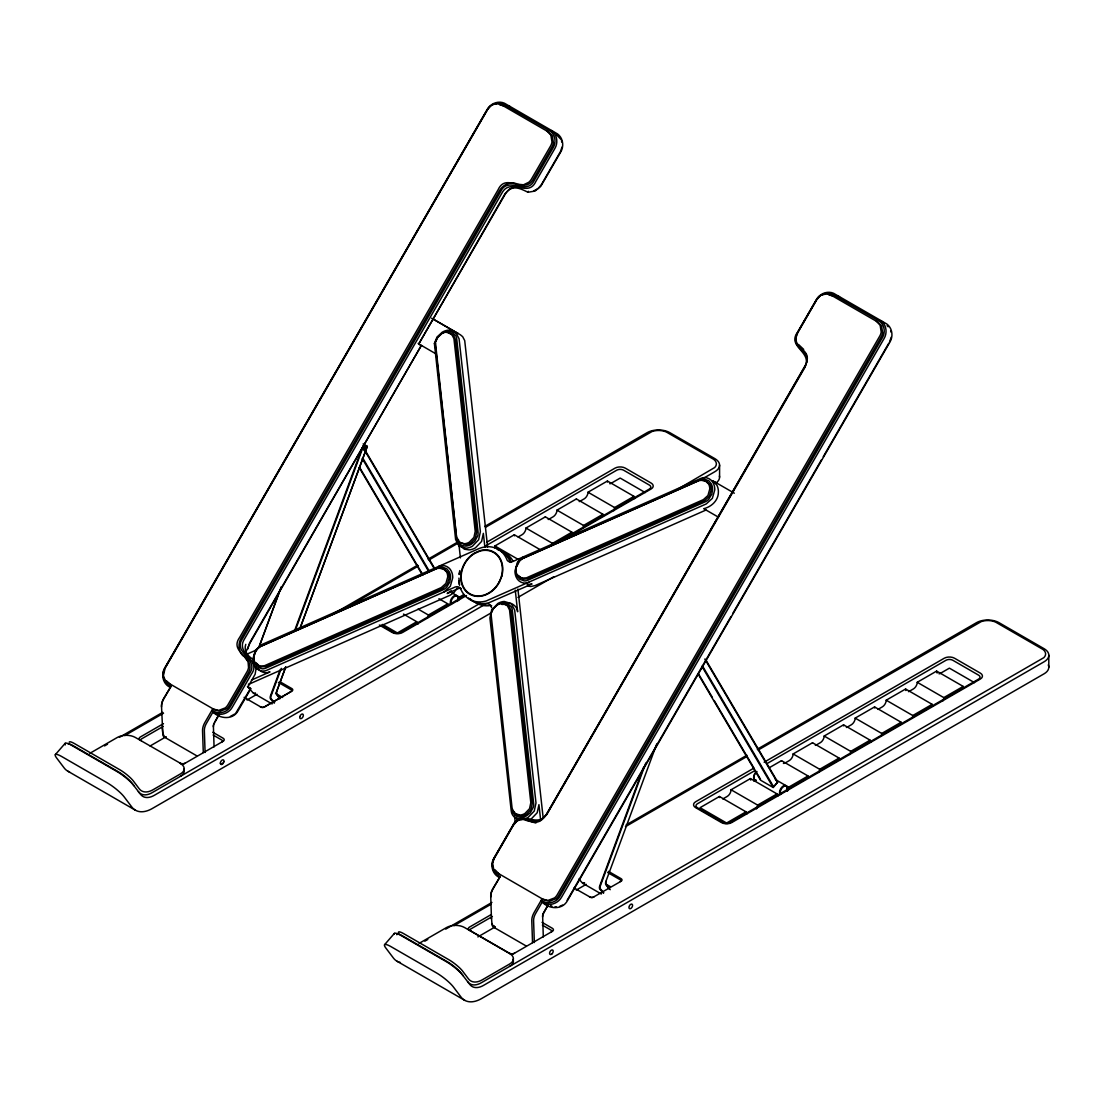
<?xml version="1.0" encoding="UTF-8"?>
<svg xmlns="http://www.w3.org/2000/svg" width="1104" height="1104" viewBox="0 0 1104 1104"><rect width="100%" height="100%" fill="white"/><g stroke="black" fill="none" stroke-linecap="round" stroke-linejoin="round"><path stroke-width="1.5" d="M719.573 477.19L719.573 465.17M1048.8 667.258L1048.8 655.238M515.996 568.836L515.885 570.368A13.703 11.192 -60.3 0 0 517.141 576.04L519.611 579.158L524.248 580.897A10.378 8.473 -60.3 0 0 528.098 580.111L705.18 501.823A10.378 8.473 -60.3 0 0 708.658 499.367L711.79 494.192L712.577 489.638A13.703 11.192 -60.3 0 0 711.335 483.966L708.865 480.847L704.214 479.108A10.378 8.473 -60.3 0 0 700.364 479.895L523.296 558.169A10.378 8.473 -60.3 0 0 519.805 560.639L516.258 567.304M247.696 649.111L249.559 643.011L421.286 345.566L249.932 643.177L245.957 651.871M795.887 339.066L796.081 336.706A10.64 8.694 -60 0 1 797.626 332.47L816.532 299.708A10.143 8.28 -60 0 1 819.375 296.355L821.307 295.03M806.845 362.25L807.065 359.683M220.358 763.209L220.427 762.629A2.553 1.477 -60 0 1 222.401 759.966A2.553 1.477 -60 0 1 223.974 761.125L223.063 763.444A2.553 1.477 -60 0 1 221.697 764.437L220.358 763.209L220.607 764.106M459.071 574.108L459.802 570.575M459.264 574.522L459.761 572.107M562.046 147.08L560.377 151.759L541.388 184.644L538.131 188.494L533.798 190.882M492.632 862.983L494.302 858.305L513.263 825.461L516.534 821.569M891.273 337.106L889.603 341.785M796.067 337.396L797.792 332.621L816.753 299.764L819.968 295.982M806.858 361.56L805.12 367.039L546.742 814.573L541.346 819.941M245.764 644.35C243.584 650.435 247.682 656.342 252.913 659.143M223.905 761.691L223.063 763.444M629.211 906.274L629.018 906.881A2.553 1.477 -60 0 0 630.77 908.495A2.553 1.477 -60 0 0 632.509 904.866L632.04 904.204A2.553 1.477 -60 0 0 629.487 905.666L629.487 905.666M500.678 578.662L501.478 575.971A23.833 19.458 -60.3 0 0 479.826 551.131L474.582 553.477M435.763 341.564L437.708 337.493L442.193 333.284A13.703 11.192 -60.3 0 1 447.713 331.517L451.646 332.097L455.483 335.257A10.378 8.473 -60.3 0 1 456.739 338.983L478.032 531.797A10.378 8.473 -60.3 0 1 477.659 536.047L474.761 541.36L471.229 544.327A13.703 11.192 -60.3 0 1 465.695 546.094L461.762 545.514L457.939 542.368A10.378 8.473 -60.3 0 1 456.683 538.628L435.39 345.828A10.378 8.473 -60.3 0 1 435.459 342.985M806.431 363.409L546.521 814.504L542.864 818.823M421.631 345.773L418.692 344.075L505.328 194.014A10.93 8.915 -60 0 1 508.309 190.468C514.243 185.058 522.082 189.391 527.96 192.262L528.305 191.309M259.274 646.199L281.313 586.638M259.468 645.937L279.202 592.572M280.057 669.921L270.535 695.686A4.237 2.456 -60 0 0 270.673 699.177L274.04 703.027M294.354 631.281L362.209 447.755M281.285 668.348L271.115 695.824A3.671 2.125 -60 0 0 271.239 698.86L274.592 702.696M295.637 629.528L363.202 446.816L367.025 446.996L300.026 628.176M285.674 667.009L276.704 691.27A4.43 2.567 -60 0 0 276.787 694.844L279.836 698.832M285.757 666.995L276.828 691.159A3.864 2.236 -60 0 0 276.897 694.264L279.961 698.266M300.053 628.342L367.342 446.361L363.133 443.932M643.839 766.631L599.776 885.767A4.237 2.443 -60 0 0 599.914 889.258L603.267 893.095M645.812 763.016L600.355 885.905A3.671 2.111 -60 0 0 600.479 888.927L603.833 892.777M609.077 888.913L606.013 884.925A4.43 2.567 -60 0 1 605.93 881.351L656.783 743.848M499.284 581.767L500.609 578.62M457.07 588.073L454.117 592.406L450.128 595.222L249.904 683.776A14.49 11.827 -60.3 0 1 248.372 684.176M492.122 104.935L490.176 106.26A10.143 8.28 -60 0 0 487.333 109.613L164.924 668.044A10.143 8.28 -60 0 0 163.447 672.184C162.329 678.022 165.393 684.163 171.01 686.371L163.558 698.666A9.895 5.713 -60 0 0 161.515 705.87L162.826 734.684A7.19 4.154 -60 0 0 166.069 737.32M171.01 686.371L163.82 698.818A11.164 6.445 -60 0 0 161.515 706.946M492.605 104.742L498.18 103.031L502.748 103.831L549.392 130.658C555.202 133.929 556.568 142.112 553.201 147.619L534.226 180.463C526.815 196.057 508.185 175.729 500.774 191.323L242.383 638.857C232.585 653.071 259.495 659.074 249.697 673.288L230.736 706.146C227.245 712.77 217.888 714.923 212.037 710.093L204.861 722.527A11.164 6.445 -60 0 0 202.543 730.669L203.288 752.569M215.004 721.519L219.213 714.233L214.424 723.134A5.051 2.912 -60 0 0 213.389 726.805M212.037 710.093L212.948 712.066C219.944 719.008 233.192 720.263 238.257 710.493L250.87 688.648L247.931 686.936L255.121 674.268L256.335 667.037M247.82 686.881L250.525 688.441L235.911 712.949M517.9 820.589L515.954 821.942A10.654 8.694 -60 0 0 513.043 825.392L494.137 858.153A10.143 8.28 -60 0 0 492.646 862.279C491.446 868.117 494.661 874.271 500.222 876.466L492.77 888.761A9.895 5.713 -60 0 0 490.728 895.965L491.473 918.942M500.222 876.466L493.046 888.913A11.164 6.445 -60 0 0 490.728 897.041M820.548 295.527L825.806 293.291L831.961 293.912L878.618 320.698C884.428 323.969 885.808 332.152 882.427 337.645L559.976 896.186C556.499 902.796 547.129 904.976 541.277 900.146L534.088 912.58A11.164 6.445 -60 0 0 531.783 920.708L532.528 942.623M541.277 900.146L542.188 902.106L535.633 913.477A9.895 5.713 -60 0 0 533.591 920.681L534.336 942.54M567.152 900.326L730.972 616.57M732.683 613.589L821.5 459.761M823.225 456.78L888.748 343.275M697.921 673.757L760.546 780.183L773.173 787.483L777.782 782.129L705.58 659.433M55.379 754.584L65.164 743.323M384.606 944.665L394.39 933.391M490.783 105.887L487.554 109.669L165.089 668.196L163.309 676.159M451.163 590.723L447.175 593.538L458.146 588.694A6.445 5.272 -60.3 0 1 461.086 588.487M496.524 605.461L493.309 608.801L491.363 612.886A10.378 8.473 -60.3 0 0 490.99 617.136M234.683 714.067L230.405 716.386M531.052 819.14L537.193 812.751L538.945 804.664L540.601 819.734M89.866 753.314L117.341 737.444A12.71 7.342 0 0 1 135.309 737.444L181.18 763.733A2.153 1.242 0 0 0 184.23 763.733L223.118 741.281A3.754 2.167 0 0 0 223.118 738.217L212.796 732.256M104.549 745.931L107.53 744.206M119.467 737.32L162.702 712.356M334.153 613.382L417.643 565.179M428.09 559.148L456.407 542.795M484.739 526.442L647.248 432.616A15.953 9.191 0.1 0 1 669.783 432.63L714.909 458.657A15.939 9.205 0 0 1 714.909 471.67L702.972 478.556M124.793 735.554L163.558 713.17M343.924 609.049L418.457 566.007M428.89 559.99L457.208 543.637M485.539 527.284L652.147 431.457A12.751 7.355 0 0 1 666.292 431.995L713.736 459.388A12.751 7.355 0 0 1 714.674 467.544L675.386 490.59M163.489 723.631L140.249 737.044A3.754 2.167 0 0 0 140.249 740.108M163.171 726.418L141.381 738.99A2.153 1.242 0 0 0 141.381 740.756M487.016 542.064L615.011 468.151A7.286 4.209 0 0 1 625.319 468.151L651.098 483.041A7.286 4.209 0 0 1 651.098 488.989L560.308 541.402M485.76 545.818L616.75 470.194A4.844 2.788 0 0 1 623.594 470.194L649.373 485.084A4.844 2.788 0 0 1 649.373 489.031L552.621 544.879M494.633 547.819A5.423 3.133 -60 0 0 494.923 545.956L514.326 534.764L540.877 550.096M518.162 536.972L522.123 534.681A5.423 3.133 -60 0 0 525.959 528.043L545.348 516.851L571.913 532.183A5.423 3.133 -60 0 0 572.424 534.101M548.191 519.487A5.423 3.133 -60 0 0 549.185 519.059L553.159 516.769A5.423 3.133 -60 0 0 556.982 510.131L576.385 498.939L602.936 514.271A5.423 3.133 -60 0 0 603.446 516.189M579.214 501.575A5.423 3.133 -60 0 0 580.207 501.147L584.182 498.856A5.423 3.133 -60 0 0 588.018 492.218L607.407 481.027L633.972 496.358A5.423 3.133 -60 0 0 634.759 498.594M150.103 745.987L166.069 736.768M247.02 700.019L256.997 694.264M417.892 624.229A5.423 3.133 -60 0 1 416.76 621.745L397.371 632.951L382.619 624.422M427.883 617.536A5.423 3.133 -60 0 0 428.407 615.025L447.796 603.833A5.423 3.133 -60 0 0 448.086 605.365M458.643 600.272A5.423 3.133 -60 0 0 459.43 597.112L463.901 594.532M552.386 544.603A5.423 3.133 -60 0 0 552.511 543.375L571.913 532.183M583.036 527.974A5.423 3.133 -60 0 0 583.547 525.463L602.936 514.271M613.783 510.697A5.423 3.133 -60 0 0 614.569 507.55L633.972 496.358M464.798 595.58L400.793 632.537A4.844 2.788 0 0 1 393.949 632.537L381.059 625.099M466.523 595.539L402.532 632.495A7.286 4.209 0 0 1 392.224 632.495L379.334 625.057M480.102 603.322L152.145 792.672A22.811 13.179 -60 0 1 138.359 791.665M483.814 605.089L154.312 795.322A22.811 13.179 -60 0 1 140.525 794.328L131.873 783.081A12.71 2.456 38 0 0 118.225 771.724L73.057 745.642A12.71 2.456 38 0 0 68.062 743.792M491.073 612.927L152.338 808.487A33.948 19.596 -60 0 1 131.818 807.01L124.255 797.005A15.898 3.077 38 0 0 107.185 782.791L62.017 756.709A15.898 3.077 38 0 0 56.608 757.951L64.17 767.956A33.948 19.596 -60 0 0 69.524 771.958M517.928 597.416L553.739 576.743M419.092 943.382L446.568 927.526A12.71 7.342 0 0 1 464.536 927.526L509.703 953.594A12.71 7.342 0 0 1 509.703 963.971L482.241 979.841A22.811 13.179 -60 0 1 468.441 978.834L462.659 971.175A12.71 2.456 38 0 0 449.011 959.804L403.843 933.736A12.71 2.456 38 0 0 398.613 933.294M424.833 941.174L427.814 939.449M445.712 929.113L491.929 902.437M626.106 824.964L746.884 755.246M757.316 749.216L976.474 622.684A15.939 9.205 0 0 1 999.037 622.684L1044.136 648.724A15.953 9.191 0.1 0 1 1044.136 661.751L483.538 985.389A22.811 13.179 -60 0 1 469.752 984.395L461.099 973.162A12.71 2.456 38 0 0 447.451 961.791L402.284 935.723A12.71 2.456 38 0 0 396.86 934.743M454.02 925.621L491.294 904.107M625.444 826.661L746.194 756.944M758.117 750.058L981.387 621.524A12.751 7.355 0 0 1 995.518 622.063L1042.976 649.456A12.751 7.355 0 0 1 1043.901 657.625L481.372 982.739A22.811 13.179 -60 0 1 467.585 981.746M491.266 914.54L469.476 927.112A3.754 2.167 0 0 0 469.476 930.175L510.407 953.801A2.153 1.242 0 0 0 513.457 953.801L552.345 931.348A3.754 2.167 0 0 0 552.345 928.285L542.036 922.337M492.398 916.486L470.608 929.071A2.153 1.242 0 0 0 470.608 930.824M753.728 768.218L695.672 801.739A7.286 4.209 0 0 0 695.672 807.686L721.45 822.563A7.286 4.209 0 0 0 731.759 822.563L980.324 679.057A7.286 4.209 0 0 0 980.324 673.109L954.546 658.232A7.286 4.209 0 0 0 944.251 658.232L764.147 762.202M755.453 770.261L697.397 803.781A4.844 2.788 0 0 0 697.397 807.728L723.175 822.604A4.844 2.788 0 0 0 730.02 822.604L978.599 679.098A4.844 2.788 0 0 0 978.599 675.151L952.821 660.275A4.844 2.788 0 0 0 945.976 660.275L767.363 763.388M746 811.826L719.435 796.495L700.046 807.686L726.598 823.018L746 811.826A5.423 3.133 -60 0 0 746.787 814.062M722.775 798.951A5.423 3.133 -60 0 0 723.272 798.703L727.232 796.412A5.423 3.133 -60 0 0 731.069 789.774L750.458 778.568L777.023 793.914A5.423 3.133 -60 0 0 777.809 796.15M769.557 767.556L781.494 760.656L808.045 775.988A5.423 3.133 -60 0 0 808.57 777.906M783.412 763.388A5.423 3.133 -60 0 0 785.33 762.878L789.291 760.587A5.423 3.133 -60 0 0 793.127 753.949L812.516 742.744L839.081 758.075A5.423 3.133 -60 0 0 839.592 759.994M815.359 745.379A5.423 3.133 -60 0 0 816.353 744.965L820.327 742.675A5.423 3.133 -60 0 0 824.164 736.037L843.553 724.831L870.104 740.163A5.423 3.133 -60 0 0 870.904 742.399M846.395 727.467A5.423 3.133 -60 0 0 847.389 727.053L851.35 724.762A5.423 3.133 -60 0 0 855.186 718.111L874.575 706.919L901.14 722.251A5.423 3.133 -60 0 0 901.43 723.782M877.915 709.389A5.423 3.133 -60 0 0 878.411 709.141L882.386 706.836A5.423 3.133 -60 0 0 886.208 700.198L905.611 689.006L932.162 704.338A5.423 3.133 -60 0 0 932.452 705.87M908.454 691.642A5.423 3.133 -60 0 0 909.448 691.214L913.408 688.924A5.423 3.133 -60 0 0 917.245 682.286L936.634 671.094L963.199 686.426A5.423 3.133 -60 0 0 963.709 688.344M477.866 936.91L495.296 926.836M576.247 890.086L586.224 884.332M757.109 807.617A5.423 3.133 -60 0 0 757.634 805.106L777.023 793.914M788.146 789.705A5.423 3.133 -60 0 0 788.656 787.193L808.045 775.988M818.892 772.427A5.423 3.133 -60 0 0 819.692 769.281L839.081 758.075M849.928 754.515A5.423 3.133 -60 0 0 850.715 751.369L870.104 740.163M881.227 735.954A5.423 3.133 -60 0 0 881.737 733.456L901.14 722.251M912.263 718.042A5.423 3.133 -60 0 0 912.773 715.53L932.162 704.338M943.009 700.778A5.423 3.133 -60 0 0 943.796 697.618L963.199 686.426M517.141 821.072C524.579 814.131 532.804 824.633 540.643 820.258M542.105 819.444C534.64 826.689 526.304 816.643 518.411 820.369M491.349 105.418L493.557 104.149M562.585 905.073L559.645 906.425M444.208 591.854L450.308 586.279L452.737 577.737A15.898 12.986 -60.3 0 0 451.301 571.154C449.218 566.462 443.284 564.103 438.633 566.407M523.489 556.802L517.39 562.391L514.961 570.92A15.898 12.986 -60.3 0 0 516.41 577.516C518.494 582.194 524.428 584.554 529.078 582.25M247.503 653.913L256.735 649.828M251.546 680.05L269.997 671.867C265.871 673.868 260.585 672.364 258.129 668.5M706.036 510.007L534.998 585.631L530.582 586.514L527.74 585.948M821.804 294.837L827.241 293.899L831.146 295.168L877.777 322.064L881.558 325.97L882.634 332.842A10.143 8.28 -60 0 1 881.158 336.968L558.762 895.413A10.143 8.28 -60 0 1 555.919 898.766L549.433 901.264L544.148 899.953L496.345 872.284L493.736 869.152L492.508 863.714M514.174 187.087L509.634 188.894L504.997 193.766L418.692 344.075M493.93 104.245L498.042 103.817L501.947 105.073L548.55 132.011L552.331 135.944L553.408 142.802A10.143 8.28 -60 0 1 551.931 146.942L533.011 179.704A10.64 8.694 -60 0 1 530.113 183.154C520.136 190.619 505.259 173.949 498.111 189.736L239.678 637.367C229.577 651.443 251.45 655.997 249.959 668.375A10.654 8.694 -60 0 1 248.428 672.626L229.508 705.373A10.143 8.28 -60 0 1 226.679 708.727L220.179 711.224L214.907 709.913L168.305 682.976L165.255 680.216L163.571 676.435M363.947 449.99L365.038 447.713L363.616 449.797M221.697 764.437L220.883 764.368M702.862 480.682L707.015 481.51L710.093 484.877A12.103 9.881 -60.3 0 1 711.197 489.886L709.375 496.303L704.821 500.443L527.836 578.689L523.462 579.241L518.99 576.178M440.827 568.615L444.981 569.443L448.058 572.797A12.103 9.881 -60.3 0 1 449.162 577.82L447.341 584.237L442.787 588.377L265.802 666.609L260.392 666.885L256.335 663.062M504.362 604.371L503.162 604.357A12.103 9.881 -60.3 0 0 501.92 604.509M521.681 819.513C516.575 820.051 511.58 816.091 511.221 810.916L489.914 617.992L491.68 609.905L497.821 603.515A15.898 12.986 -60.3 0 1 504.224 601.459L511.318 603.612L514.685 610.057L535.992 802.981L534.239 811.067L528.085 817.457A15.898 12.986 -60.3 0 1 524.924 818.892M535.909 823.004L525.338 820.175M554.953 906.908L556.513 906.964M362.802 446.14L367.342 446.361M527.077 584.761L532.031 583.947L489.169 602.646A28.828 23.529 -60.3 0 1 468.565 598.051M453.813 332.207L458.119 333.518L431.595 318.2M448.762 333.049L453.661 335.395L455.372 339.48L476.652 532.183L475.369 538.2L470.746 543.002A12.103 9.881 -60.3 0 1 465.86 544.562L460.534 542.961M508.778 603.157C513.36 603.35 517.293 607.186 517.638 611.74L515.264 590.157M527.96 192.262L535.081 191.047L540.725 186.383L560.735 151.966C564.213 146.211 563.095 137.986 557.548 133.929L504.404 103.21C498.125 100.436 490.438 103.569 487.195 109.462L164.731 667.989C160.687 674.447 162.937 684.163 170.126 687.309M529.396 819.458L532.694 820.244M835.687 295.734L839.509 296.714M828.676 294.74L832.582 295.996M499.477 104.645L503.383 105.901M506.488 105.639L510.31 106.619M712.453 481.123L715.171 482.144M505.522 604.537L509.261 606.717L510.973 610.788L532.266 803.491L530.969 809.522L526.346 814.31A12.103 9.881 -60.3 0 1 521.474 815.884L518.024 815.373L515.361 813.524M544.396 903.389C550.689 906.163 558.376 903.017 561.605 897.124L884.069 338.583C887.547 332.842 886.429 324.617 880.868 320.56M516.741 183.761C510.324 181.18 502.803 184.727 499.546 190.564L241.114 638.195C237.677 643.922 238.367 652.216 243.805 656.494M518.08 184.271L523.503 184.782L528.678 182.326A10.64 8.694 -60 0 0 531.576 178.876L550.496 146.114A10.143 8.28 -60 0 0 551.972 141.974L550.896 135.116L547.115 131.183M542.713 899.125L547.998 900.436L554.484 897.938A10.143 8.28 -60 0 0 557.327 894.585L879.722 336.14A10.143 8.28 -60 0 0 881.199 332.014L880.123 325.142L876.341 321.236M550.565 905.501L551.945 906.177M213.472 709.085L218.744 710.396L225.244 707.899A10.143 8.28 -60 0 0 228.073 704.545L246.992 671.798A10.654 8.694 -60 0 0 248.524 667.547L248.069 661.834L244.922 657.391M718.4 517.141L703.717 508.696C711.542 506.833 718.566 500.319 718.387 491.86A15.898 12.986 -60.3 0 0 716.938 485.277L712.853 480.82L734.326 493.198M433.927 319.525L460.437 334.829L462.673 336.679L464.715 340.598L487.623 546.977M645.247 492.563L620.172 478.073L611.243 483.235A5.423 3.133 -60 0 1 609.781 483.745M974.487 682.631L949.399 668.155L940.47 673.302A5.423 3.133 -60 0 1 939.007 673.813M588.018 492.218L614.569 507.55M917.245 682.286L943.796 697.618M556.982 510.131L583.547 525.463M886.208 700.198L912.773 715.53M525.959 528.043L552.511 543.375M855.186 718.111L881.737 733.456M494.923 545.956L518.535 559.59M824.164 736.037L850.715 751.369M793.127 753.949L819.692 769.281M452.047 592.862L459.43 597.112M775.381 779.521L788.656 787.193M438.937 598.727L447.796 603.833M418.071 609.063L428.407 615.025M731.069 789.774L757.634 805.106M403.484 614.086L416.76 621.745M280.568 682.079L291.856 688.592A3.174 1.835 0 0 1 291.856 691.173L264.767 706.822A3.174 1.835 0 0 1 260.282 706.822M608.387 871.332L621.083 878.66A3.174 1.835 0 0 1 621.083 881.254L593.248 897.193A2.098 1.214 0 0 1 590.267 897.193L573.997 887.933M278.401 682.424L291.097 689.765A2.098 1.214 0 0 1 291.097 691.477L264.022 707.126A2.098 1.214 0 0 1 261.041 707.126L244.108 697.342M607.628 872.505L620.338 879.833A2.098 1.214 0 0 1 620.338 881.558M275.586 693.395L282.638 697.466M606.22 884.276L610.457 886.719M253.478 693.188L272.108 703.938M582.705 883.255L601.335 894.005M499.339 877.404C492.149 874.271 489.9 864.556 493.943 858.098L512.905 825.254C519.46 810.488 534.019 825.116 543.416 817.885A10.93 8.929 -60 0 0 546.397 814.338L804.733 366.873A10.93 8.915 -60 0 0 806.306 362.512C807.866 350.768 787.911 345.483 797.433 332.414L816.394 299.57C819.637 293.678 827.324 290.531 833.603 293.305L886.774 323.969C892.322 328.012 893.453 336.251 889.962 341.992L567.511 900.533C562.502 910.138 549.074 909.31 542.188 902.106M213.155 735.057L221.987 740.163A2.153 1.242 0 0 1 221.987 741.929M542.381 925.138L551.213 930.244A2.153 1.242 0 0 1 551.213 931.997M493.598 927.194L525.849 945.797M67.993 771.282L135.64 810.336M397.219 961.349L464.867 1000.403M418.126 343.523L435.721 353.722M164.372 737.099L196.609 755.729M556.568 134.798L560.804 139.228M498.953 873.899L495.172 869.98M169.726 683.804L166.69 681.044M803.684 349.416L798.537 344.531M802.994 352.052L805.547 353.791M518.742 819.886L516.506 818.036M887.078 325.708L888.223 326.743M551.641 130.52C557.189 134.578 558.32 142.816 554.829 148.557L535.868 181.415C529.313 196.181 514.754 181.539 505.356 188.77A10.93 8.915 -60 0 0 502.375 192.303L244.025 639.768A10.93 8.929 -60 0 0 242.452 644.129C240.893 655.873 260.848 661.186 251.326 674.24L232.364 707.084C228.79 713.819 219.254 716.717 212.948 712.066L206.393 723.424A9.895 5.713 -60 0 0 204.35 730.627L205.096 752.486M578.91 879.032L582.263 882.883A3.823 2.208 -60 0 0 584.651 882.993M247.448 686.398L253.037 692.801A3.823 2.208 -60 0 0 255.41 692.926M610.222 889.686L606.137 884.345A3.864 2.236 -60 0 1 606.068 881.24M459.126 541.346L459.761 542.216M460.354 545.997L464.467 549.212L469.034 549.889A15.898 12.986 -60.3 0 0 475.438 547.832L481.592 541.443L483.345 533.356L484.67 545.293A6.458 5.272 -60.3 0 0 485.374 547.184M704.821 659.047L777.395 782.377L773.6 786.793L702.779 666.43M701.854 666.278L773.173 787.483M698.446 673.744L712.425 697.521M714.178 700.488L754.405 768.839M756.143 771.806L760.518 779.245M365.051 450.156L434.631 568.394M365.107 451.136L434.176 568.532M363.05 458.533L429.511 571.458M362.181 458.464L428.283 570.796M359.587 467.323L422.542 574.315M359.117 467.434L422.625 575.336M459.347 544.244L460.023 545.555M514.229 811.702L514.726 812.668M458.27 539.345L458.615 540.394M890.68 330.717L891.135 332.249M561.453 140.677L561.908 142.209M512.215 808.639L514.699 813.455L520.025 815.056A12.103 9.881 -60.3 0 0 524.911 813.496L529.534 808.694L530.817 802.677L509.537 609.96L507.053 605.144L501.713 603.543A12.103 9.881 -60.3 0 0 496.841 605.102M459.554 585.079L458.933 578.123M459.361 584.665L458.836 581.09M806.983 358.924C806.858 349.927 793.638 348.077 795.929 338.169M795.956 339.632C796.688 348.312 809.549 350.492 807.01 360.58M517.914 589.039L543.154 817.802M514.547 815.939L515.278 822.646M458.947 544.603L460.409 557.879M491.473 917.824L492.039 924.779A7.19 4.154 -60 0 0 495.282 927.415M162.26 727.729L162.812 733.47M543.306 936.965L542.63 915.782A3.781 2.18 -60 0 1 543.403 913.022L548.453 904.286L543.665 913.174A5.051 2.912 -60 0 0 542.63 916.858M214.066 746.911L213.389 725.728A3.781 2.18 -60 0 1 213.458 724.845M491.556 607.724A6.445 5.272 -60.3 0 0 487.775 603.778A28.828 23.529 -60.3 0 1 470.249 598.906M497.959 549.626A28.828 23.529 -60.3 0 1 511.276 562.005M491.211 605.572A6.445 5.272 -60.3 0 1 491.653 605.71M500.926 551.31A28.828 23.529 -60.3 0 1 512.836 560.749M490.742 605.461A28.828 23.529 -60.3 0 1 475.631 602.522M134.039 785.744A15.898 3.077 38 0 0 116.969 771.517L71.801 745.448A15.898 3.077 38 0 0 65.26 744.896M183.775 769.226A12.71 7.342 0 0 1 180.476 776.305M185.348 763.085A3.754 2.167 0 0 1 180.049 763.085M719.435 475.99A15.939 9.205 0 0 1 716.275 482.793M514.45 535.826A5.423 3.133 -60 0 1 514.326 534.764M545.39 517.403A5.423 3.133 -60 0 1 545.348 516.851M576.412 499.491A5.423 3.133 -60 0 1 576.385 498.939M607.545 482.089A5.423 3.133 -60 0 1 607.407 481.027M69.166 742.247A12.71 2.456 38 0 1 74.603 743.654L119.784 769.736A12.71 2.456 38 0 1 133.432 781.094L139.214 788.767A22.811 13.179 -60 0 0 153.014 789.76L180.476 773.904A12.71 7.342 0 0 0 180.476 763.526M450.805 604.399A5.423 3.133 -60 0 1 453.868 595.994A5.423 3.133 -60 0 1 457.663 599.914M451.453 604.412A5.106 2.939 -60 0 1 454.337 596.505A5.106 2.939 -60 0 1 457.898 600.19M457.691 600.797A5.106 2.939 -60 0 1 457.429 601.404M164.096 735.457A5.92 3.409 -60 0 1 163.392 734.891M213.638 724.141A3.781 2.18 -60 0 1 214.162 722.982M400.393 962.495A33.948 19.61 -60 0 1 393.397 958.024L385.834 948.019A15.898 3.077 38 0 1 391.244 946.79L436.411 972.859A15.898 3.077 38 0 1 453.482 987.073L461.044 997.078A33.948 19.61 -60 0 0 481.565 998.568L1044.136 673.771A15.939 9.205 0 0 0 1048.262 664.884M394.238 934.288A15.898 3.077 38 0 1 401.028 935.516L446.195 961.598A15.898 3.077 38 0 1 463.266 975.812M513.001 959.293A12.71 7.342 0 0 1 509.703 966.386M514.574 953.152A3.754 2.167 0 0 1 509.275 953.152M756.833 808.252A5.423 3.133 -60 0 1 756.502 808.887M787.87 790.34A5.423 3.133 -60 0 1 787.538 790.975M719.573 797.557A5.423 3.133 -60 0 1 719.435 796.495M937.144 673.012A5.423 3.133 -60 0 1 936.772 672.17M936.675 671.646A5.423 3.133 -60 0 1 936.634 671.094M905.901 690.538A5.423 3.133 -60 0 1 905.611 689.006M874.713 707.995A5.423 3.133 -60 0 1 874.575 706.919M843.677 725.908A5.423 3.133 -60 0 1 843.553 724.831M812.558 743.309A5.423 3.133 -60 0 1 812.516 742.744M781.522 761.222A5.423 3.133 -60 0 1 781.494 760.656M754.294 780.79A5.423 3.133 -60 0 1 753.797 781.039M750.761 780.1A5.423 3.133 -60 0 1 750.458 778.568M593.993 896.89A3.174 1.835 0 0 1 589.508 896.89M756.226 780.459A5.423 3.133 -60 0 1 753.866 777.437A5.423 3.133 -60 0 1 756.695 771.82M780.031 794.466A5.423 3.133 -60 0 1 783.095 786.062A5.423 3.133 -60 0 1 786.89 789.981M780.68 794.48A5.106 2.939 -60 0 1 783.799 786.434A5.106 2.939 -60 0 1 786.917 790.878M755.867 779.907A5.106 2.939 -60 0 1 753.659 776.788A5.106 2.939 -60 0 1 756.764 771.406M494.192 925.773A5.92 3.409 -60 0 1 493.736 925.704M492.922 925.318A5.92 3.409 -60 0 1 492.025 923.565M583.809 882.676A3.257 1.877 -60 0 1 582.76 882.62M460.492 588.308A6.445 5.272 -60.3 0 0 455.179 587.011L267.03 670.183C262.379 672.488 256.445 670.128 254.362 665.436A15.898 12.986 -60.3 0 1 252.926 658.853L255.355 650.325L261.455 644.736L478.28 548.881A28.828 23.529 -60.3 0 1 507.219 560.349A6.458 5.272 -60.3 0 0 512.518 561.66L700.667 478.474C705.332 476.183 711.252 478.543 713.336 483.221A15.898 12.986 -60.3 0 1 714.785 489.803L712.356 498.346L706.256 503.921L486.215 600.962A28.828 23.529 -60.3 0 1 460.492 588.308M499.243 581.739A23.833 19.458 -60.3 0 1 465.791 590.419A23.833 19.458 -60.3 0 1 474.582 553.449M510.503 562.391A6.458 5.272 -60.3 0 1 510.186 562.046A28.828 23.529 -60.3 0 0 497.186 549.281M253.879 655.873L253.796 657.225A12.103 9.881 -60.3 0 0 254.886 662.234L258.957 666.057L264.353 665.795L441.338 587.549L445.892 583.409L447.713 576.992A12.103 9.881 -60.3 0 0 446.623 571.982L442.552 568.16L437.143 568.422L260.171 646.668L256.335 649.732L253.879 655.873M253.948 656.77L253.851 658.301A13.703 11.192 -60.3 0 0 255.093 663.973L257.563 667.092L262.2 668.831A10.378 8.473 -60.3 0 0 266.064 668.044L443.132 589.757A10.378 8.473 -60.3 0 0 446.623 587.3L449.742 582.125L450.542 577.571A13.703 11.192 -60.3 0 0 449.287 571.886L446.816 568.781L442.18 567.042A10.378 8.473 -60.3 0 0 438.329 567.815L261.248 646.102A10.378 8.473 -60.3 0 0 257.77 648.572L255.217 652.298L253.948 656.77M515.927 567.953L515.83 569.305A12.103 9.881 -60.3 0 0 516.934 574.315L520.991 578.123L526.401 577.861L703.386 499.629L707.94 495.489L709.762 489.058A12.103 9.881 -60.3 0 0 708.658 484.049L704.6 480.24L699.191 480.502L522.206 558.734L518.383 561.812L515.927 567.953M434.396 343.454L455.621 539.594L458.988 546.052L466.067 548.191A15.898 12.986 -60.3 0 0 472.484 546.149L478.625 539.759L480.378 531.659L459.071 338.749L455.717 332.29L448.624 330.151A15.898 12.986 -60.3 0 0 442.221 332.207L437.005 337.065L434.396 343.454M435.376 342.157L456.601 537.317L459.085 542.133L464.425 543.748A12.103 9.881 -60.3 0 0 469.297 542.188L473.933 537.386L475.217 531.355L453.937 338.652L451.453 333.836L446.113 332.221A12.103 9.881 -60.3 0 0 441.241 333.794L437.308 337.451L435.376 342.157M490.976 613.479L512.284 809.95A10.378 8.473 -60.3 0 0 513.539 813.676L517.376 816.822L521.309 817.402A13.703 11.192 -60.3 0 0 526.829 815.635L530.362 812.668L533.26 807.355A10.378 8.473 -60.3 0 0 533.632 803.105L512.339 610.291A10.378 8.473 -60.3 0 0 511.083 606.565L507.247 603.419L503.327 602.825A13.703 11.192 -60.3 0 0 497.794 604.606L492.908 608.773L490.976 613.479M299.791 716.8L299.736 717.379A2.553 1.477 -60 0 0 301.544 718.414A2.553 1.477 -60 0 0 303.338 715.295L303.103 714.398A2.553 1.477 -60 0 0 299.971 716.192L299.791 716.8M501.851 576.026L499.546 581.891A24.288 19.831 -60.3 0 1 465.488 590.75A24.288 19.831 -60.3 0 1 474.444 553.076L479.785 550.703A24.288 19.831 -60.3 0 1 501.851 576.026M551.862 953.98A2.553 1.477 -60 0 0 552.662 950.033A2.553 1.477 -60 0 0 549.64 952.711A2.553 1.477 -60 0 0 551.862 953.98"/></g></svg>
